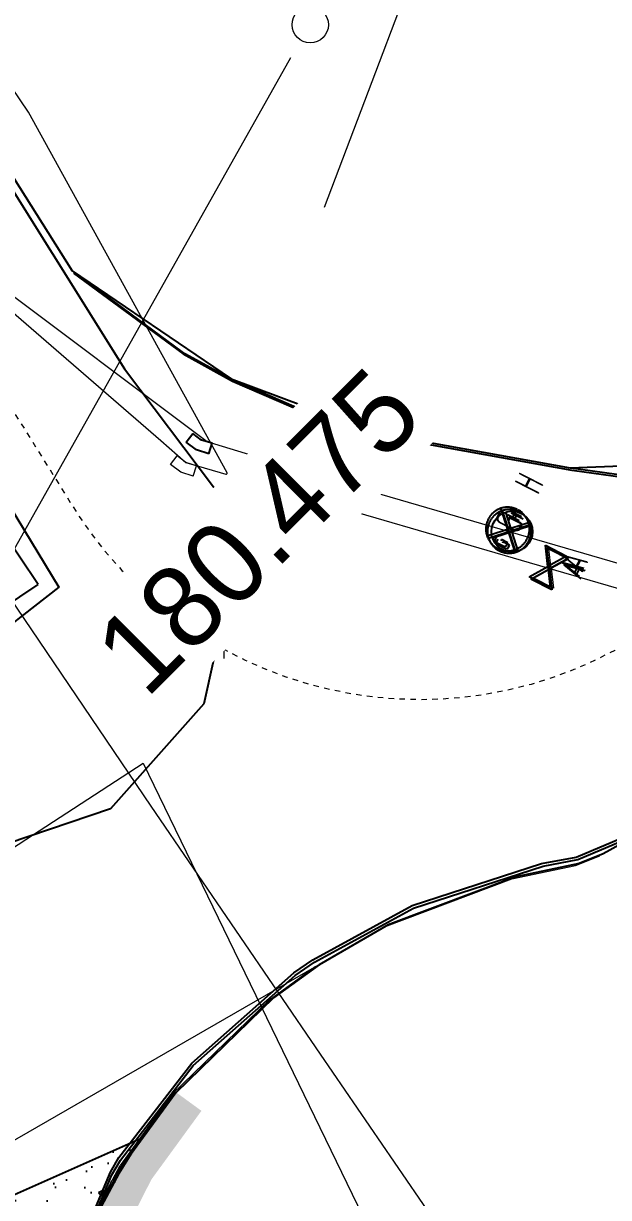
# Model space of a CAD drawing. Header units: metres. Extents: x 507649 to 508899, y 6966965 to 6967377.
# Drawn here: x 507915.15 to 507925.87, y 6967143.35 to 6967164.86 of the extents above; entities that cross this region are included whole.
import ezdxf

# ---------------------------------------------------------------- set-up
doc = ezdxf.new("R2010")
doc.units = ezdxf.units.M
doc.header["$PDMODE"] = 1
doc.linetypes.add('AEC_Double Dash', pattern=[0.039, 0.015, -0.004, 0.006, -0.004, 0.006, -0.004])
doc.linetypes.add('CENTER', pattern=[20, 12.5, -2.5, 2.5, -2.5])
for name, color, linetype, lineweight in [('A-FLOR', 252, 'Continuous', 5), ('C-PROP-LINE', 252, 'AEC_Double Dash', 5), ('D_FEAT', 252, 'EXIST_SWD', 0), ('D_UG_PIPES', 252, 'EXIST_SWD', 0), ('E_UG_LINES', 252, 'EXISTING_ELECTRICITY_UG', 0), ('RW_FEAT', 252, 'Continuous', 0), ('RW_UG_PIPES', 252, 'EXISTING_WAT_RECYCLED', 0), ('W_AG_PIPES_N', 252, 'EXISTING_WATER', 0)]:
    doc.layers.add(name, color=color, linetype=linetype, lineweight=lineweight)
for name, color, linetype in [('C_ALIGNMENT', 3, 'CENTER'), ('C_PAVEMENT_HATCH_1', 252, 'Continuous'), ('C_TEXT_2.5', 7, 'Continuous'), ('mga2020bdy', 252, 'Continuous'), ('mga2020DR_GRATE', 252, 'Continuous'), ('mga2020DR_GRATE_LIP', 252, 'Continuous'), ('mga2020DR_UNLINED', 252, 'Continuous'), ('mga2020ROAD_KERB_BACK', 252, 'Continuous'), ('mga2020ROAD_KERB_LIP', 252, 'Continuous'), ('mga2020VEG_EDGE_GARDEN', 252, 'Continuous'), ('mga2020W_FEAT', 252, 'Continuous'), ('PAV_CREST SAG', 2, 'Continuous'), ('ROAD_KERB_BACK', 252, 'Continuous'), ('TIN BORDER', 5, 'Continuous'), ('VEG_EDGE_GARDEN', 252, 'Continuous'), ('W_FEAT', 252, 'Continuous')]:
    doc.layers.add(name, color=color, linetype=linetype)
doc.layers.add('C_HATCH_PROPOSED_CROSSOVER', color=9, linetype='Continuous', true_color=0x808080)
doc.styles.add('Annotative', font='txt')
doc.styles.get("Standard").update_dxf_attribs({"font": 'ARIALN.TTF'})
doc.styles.add('Style-INTL_ISO_EQUAL', font='ISOCP.shx')
doc.linetypes.add('EXIST_SWD', pattern='A,5,-2.5,5,-2,["SWD",Standard,S=2.5,R=0,X=0,Y=-1.25],-8,5,-2.5,5,-2.5', length=37.5)
doc.linetypes.add('EXISTING_ELECTRICITY_UG', pattern='A,2,-2,2,-2,2,-2,["E-UG",Standard,S=2.5,R=0,X=0,Y=-1.25],-9.15,2,-2,2,-2', length=29.15)
doc.linetypes.add('EXISTING_WAT_RECYCLED', pattern='A,2,-2,2,-2,2,-2,["R",Standard,S=2.5,R=0,X=0,Y=-1.25],-4.4,2,-2,2,-2', length=24.4)
doc.linetypes.add('EXISTING_WATER', pattern='A,2,-2,2,-2,2,-2,["W",Standard,S=2.5,R=0,X=0,Y=-1.25],-4.4,2,-2,2,-2', length=24.4)

# ---------------------------------------------------------------- blocks, each defined once
blk = doc.blocks.new('XD_HATCH')
at = {"layer": 'C_HATCH_PROPOSED_CROSSOVER'}
h = blk.add_hatch(dxfattribs=at)
h.set_pattern_fill('AR-CONC', color=256, scale=0.00625, angle=122.0139)
h.set_pattern_definition([(294.0277, (507924.3785, 6967126.6773), (-0.588216, -0.98003), [0.11906, -1.30969]), (239.028, (507924.3785, 6967126.6773), (1.16997, -0.32492), [0.09525, -1.047754]), (344.479, (507924.3295, 6967126.5956), (0.581756, -1.304947), [0.10119, -1.113064]), (290.212, (507924.664, 6967126.5382), (-0.9782, -1.40806), [0.1786, -1.96453]), (340.663, (507924.5824, 6967126.4209), (0.74044, -2.01115), [0.15178, -1.6696]), (235.212, (507924.664, 6967126.5382), (0.74044, -2.01115), [0.14287, -1.57162]), (265.0277, (507924.5231, 6967126.4303), (-0.98959, -0.57198), [0.11906, -1.30969]), (210.028, (507924.5231, 6967126.4303), (0.865754, -0.851394), [0.09525, -1.04775]), (315.479, (507924.4406, 6967126.3826), (-0.123836, -1.42337), [0.10119, -1.11306]), (281.5277, (507924.3785, 6967126.67726), (0.466643, -0.24879), [0, -1.03505, 0, -1.063625, 0, -1.051719]), (251.5277, (507924.3785, 6967126.67726), (0.380001, -0.64965), [0, -0.606425, 0, -1.011237, 0, -0.400844]), (211.5277, (507924.53355, 6967126.99552), (-0.403314, -0.7461745), [0, -0.396875, 0, -1.23825, 0, -1.643062]), (201.5277, (507924.6031, 6967127.13824), (-0.26258, -0.9019), [0, -0.515937, 0, -0.822325, 0, -1.166812])])
h.paths.add_polyline_path([(507914.707, 6967143.282), (507917.296, 6967144.428), (507916.578, 6967143.2), (507916.037, 6967141.726), (507915.758, 6967140.845), (507915.529, 6967139.286), (507915.516, 6967138.825), (507915.503, 6967138.364), (507915.661, 6967137.047), (507915.827, 6967135.89), (507915.867, 6967135.757), (507913.84, 6967137.33)])
at = {"layer": 'C_PAVEMENT_HATCH_1'}
h = blk.add_hatch(color=256, dxfattribs=at)
h.dxf.hatch_style = 1
h.paths.add_polyline_path([(507917.929, 6967145.295), (507918.413, 6967144.942), (507917.496, 6967143.684), (507917.129, 6967142.961), (507916.344, 6967140.71), (507916.128, 6967139.233), (507916.104, 6967138.391), (507916.415, 6967136.02), (507916.887, 6967134.613), (507919.733, 6967130.561), (507922.298, 6967129.152), (507924.441, 6967128.429), (507926.753, 6967128.192), (507929.142, 6967128.493), (507929.663, 6967128.67), (507929.932, 6967128.134), (507929.252, 6967127.901), (507928.465, 6967127.82), (507926.777, 6967127.59), (507925.382, 6967127.669), (507924.295, 6967127.845), (507922.06, 6967128.597), (507920.992, 6967129.213), (507920.513, 6967129.487), (507919.327, 6967130.095), (507916.348, 6967134.337), (507915.827, 6967135.89), (507915.503, 6967138.364), (507915.523, 6967139.055), (507915.758, 6967140.845), (507916.578, 6967143.2), (507916.983, 6967143.998)])
at = {"color": 1, "elevation": 4.978}
blk.add_lwpolyline([(507913.84, 6967137.33), (507915.867, 6967135.757), (507915.827, 6967135.89), (507915.661, 6967137.047), (507915.638, 6967137.24), (507915.503, 6967138.364), (507915.529, 6967139.286), (507915.758, 6967140.845), (507916.037, 6967141.726), (507916.502, 6967143.155), (507917.296, 6967144.428), (507914.707, 6967143.282)], close=True, dxfattribs=at)
blk = doc.blocks.new('BAC W AV')
for p, q in [((0, 0), (-1.1994, 10.4775)), ((-1.1994, 10.4775), (9.2075, 5.1505)), ((-9.1722, -5.1153), (0, 0)), ((9.2075, 5.1505), (0, 0)), ((0.0001, 0.0163), (0, 0.0141)), ((0, 0.0141), (0, 0.0116)), ((0, 0.0116), (0, 0.009)), ((0, 0.009), (0, 0.0062)), ((0, 0.0062), (0, 0.0032)), ((0, 0.0032), (0, 0.0029)), ((0, 0.0029), (0, 0.0026)), ((0, 0.0026), (0, 0.0024)), ((0, 0.0024), (0, 0.0021)), ((0, 0.0021), (0, 0.0019)), ((0, 0.0019), (0, 0.0017)), ((0, 0.0017), (0, 0.0015)), ((0, 0.0015), (0, 0.0013)), ((0, 0.0013), (0, 0.0012)), ((0, 0.0012), (0, 0.001)), ((0, 0.001), (0, 0.0009)), ((0, 0.0009), (0, 0.0008)), ((0, 0.0008), (0, 0.0006)), ((0, 0.0006), (0, 0.0005)), ((0, 0.0005), (0, 0.0005)), ((0, 0.0005), (0, 0.0004)), ((0, 0.0004), (0, 0.0003)), ((0, 0.0003), (0, 0.0002)), ((0, 0.0002), (0, 0.0002)), ((0, 0.0002), (0, 0.0001)), ((0, 0.0001), (0, 0.0001)), ((0, 0.0001), (0, 0.0001)), ((0, 0.0001), (0, 0)), ((0, 0), (0, 0)), ((0, 0), (0, 0)), ((0, 0), (0, 0)), ((0, 0), (0, 0)), ((0, 0), (0, 0)), ((0, 0), (0, 0)), ((0, 0), (0, 0)), ((0, 0), (0, 0)), ((0, 0), (0.0032, 0)), ((0, 0), (1.2348, -10.4422)), ((0.0002, 0.0253), (0.0001, 0.0238)), ((0.0001, 0.0238), (0.0001, 0.0222)), ((0.0001, 0.0222), (0.0001, 0.0204)), ((0.0001, 0.0204), (0.0001, 0.0184)), ((0.0001, 0.0184), (0.0001, 0.0163)), ((0.0003, 0.029), (0.0002, 0.0279)), ((0.0002, 0.0279), (0.0002, 0.0266)), ((0.0002, 0.0266), (0.0002, 0.0253)), ((0.0004, 0.03), (0.0003, 0.029)), ((0.0005, 0.0316), (0.0004, 0.0308)), ((0.0004, 0.0308), (0.0004, 0.03)), ((0.0006, 0.0323), (0.0005, 0.0316)), ((0.0007, 0.0329), (0.0006, 0.0323)), ((0.0008, 0.0334), (0.0007, 0.0329)), ((0.0009, 0.0338), (0.0008, 0.0334)), ((0.0011, 0.0342), (0.0009, 0.0338)), ((0.0012, 0.0345), (0.0011, 0.0342)), ((0.0014, 0.0347), (0.0012, 0.0345)), ((0.0016, 0.0349), (0.0014, 0.0347)), ((0.0018, 0.035), (0.0016, 0.0349)), ((0.002, 0.0351), (0.0018, 0.035)), ((0.0022, 0.0352), (0.002, 0.0351)), ((0.0024, 0.0352), (0.0022, 0.0352)), ((0.0027, 0.0352), (0.0024, 0.0352)), ((0.0029, 0.0353), (0.0027, 0.0352)), ((0.0032, 0.0353), (0.0029, 0.0353)), ((0.0062, 0.0352), (0.0032, 0.0353)), ((0.0032, 0), (0.0062, 0)), ((0.0091, 0.0352), (0.0062, 0.0352)), ((0.0062, 0), (0.0091, 0)), ((0.0117, 0.0352), (0.0091, 0.0352)), ((0.0091, 0), (0.0117, 0)), ((0.0141, 0.0351), (0.0117, 0.0352)), ((0.0117, 0), (0.0141, 0)), ((0.0164, 0.035), (0.0141, 0.0351)), ((0.0141, 0), (0.0164, 0)), ((0.0185, 0.0349), (0.0164, 0.035)), ((0.0164, 0), (0.0185, 0)), ((0.0204, 0.0347), (0.0185, 0.0349)), ((0.0185, 0), (0.0204, 0)), ((0.0222, 0.0345), (0.0204, 0.0347)), ((0.0204, 0), (0.0222, 0)), ((0.0238, 0.0342), (0.0222, 0.0345)), ((0.0222, 0), (0.0238, 0)), ((0.0253, 0.0338), (0.0238, 0.0342)), ((0.0238, 0), (0.0253, 0)), ((0.0267, 0.0334), (0.0253, 0.0338)), ((0.0253, 0), (0.0267, 0)), ((0.0279, 0.0329), (0.0267, 0.0334)), ((0.0267, 0), (0.0279, 0)), ((0.029, 0.0323), (0.0279, 0.0329)), ((0.0279, 0), (0.029, 0)), ((0.03, 0.0316), (0.029, 0.0323)), ((0.029, 0), (0.03, 0)), ((0.0309, 0.0308), (0.03, 0.0316)), ((0.03, 0), (0.0309, 0)), ((0.0317, 0.03), (0.0309, 0.0308)), ((0.0309, 0), (0.0317, 0)), ((0.0324, 0.029), (0.0317, 0.03)), ((0.0317, 0), (0.0324, 0)), ((0.0329, 0.0279), (0.0324, 0.029)), ((0.0324, 0), (0.0329, 0)), ((0.0335, 0.0266), (0.0329, 0.0279)), ((0.0329, 0), (0.0335, 0)), ((0.0339, 0.0253), (0.0335, 0.0266)), ((0.0335, 0), (0.0339, 0)), ((0.0342, 0.0238), (0.0339, 0.0253)), ((0.0339, 0), (0.0342, 0)), ((0.0345, 0.0222), (0.0342, 0.0238)), ((0.0342, 0), (0.0345, 0)), ((0.0348, 0.0204), (0.0345, 0.0222)), ((0.0345, 0), (0.0348, 0)), ((0.0349, 0.0184), (0.0348, 0.0204)), ((0.0348, 0), (0.0349, 0)), ((0.0351, 0.0163), (0.0349, 0.0184)), ((0.0349, 0), (0.0351, 0)), ((0.0352, 0.0141), (0.0351, 0.0163)), ((0.0351, 0), (0.0352, 0)), ((0.0352, 0.0116), (0.0352, 0.0141)), ((0.0353, 0.009), (0.0352, 0.0116)), ((0.0352, 0), (0.0352, 0)), ((0.0352, 0), (0.0353, 0)), ((0.0353, 0.0062), (0.0353, 0.009)), ((0.0353, 0.0032), (0.0353, 0.0062)), ((0.0353, 0), (0.0353, 0.0032)), ((0.0353, 0), (0.0353, 0)), ((0.0353, 0), (0.0353, 0)), ((0.0353, 0), (0.0353, 0)), ((15.621, -4.886), (7.2461, 1.9508)), ((7.2461, 1.9508), (17.7165, -0.7902)), ((1.2348, -10.4422), (-9.1722, -5.1153)), ((13.3033, -2.9634), (14.7991, -0.0353))]:
    blk.add_line(p, q)
blk = doc.blocks.new('BAC W GH')
for p, q in [((-13.5296, 8.7209), (-13.7401, 8.3838)), ((-13.3111, 9.0521), (-13.5296, 8.7209)), ((-13.0846, 9.3773), (-13.3111, 9.0521)), ((-12.8502, 9.6963), (-13.0846, 9.3773)), ((-12.608, 10.0092), (-12.8502, 9.6963)), ((-12.3579, 10.3157), (-12.608, 10.0092)), ((-12.1001, 10.6159), (-12.3579, 10.3157)), ((-11.8346, 10.9096), (-12.1001, 10.6159)), ((-11.5615, 11.1968), (-11.8346, 10.9096)), ((-11.2809, 11.4773), (-11.5615, 11.1968)), ((-10.9927, 11.7511), (-11.2809, 11.4773)), ((-10.6971, 12.0181), (-10.9927, 11.7511)), ((-10.3941, 12.2781), (-10.6971, 12.0181)), ((-10.0838, 12.5312), (-10.3941, 12.2781)), ((-9.7662, 12.7772), (-10.0838, 12.5312)), ((-9.4414, 13.016), (-9.7662, 12.7772)), ((-9.1094, 13.2476), (-9.4414, 13.016)), ((-8.7704, 13.4718), (-9.1094, 13.2476)), ((-8.4243, 13.6886), (-8.7704, 13.4718)), ((-8.0713, 13.8979), (-8.4243, 13.6886)), ((-7.7113, 14.0995), (-8.0713, 13.8979)), ((-7.3445, 14.2935), (-7.7113, 14.0995)), ((-6.9708, 14.4796), (-7.3445, 14.2935)), ((-6.5905, 14.6579), (-6.9708, 14.4796)), ((-6.2034, 14.8282), (-6.5905, 14.6579)), ((-5.8097, 14.9905), (-6.2034, 14.8282)), ((-5.4095, 15.1446), (-5.8097, 14.9905)), ((-5.0028, 15.2905), (-5.4095, 15.1446)), ((-4.5896, 15.4281), (-5.0028, 15.2905)), ((4.9389, -15.3106), (-4.9741, 15.3106)), ((-4.2033, 15.5359), (-4.5896, 15.4281)), ((-3.8156, 15.634), (-4.2033, 15.5359)), ((-3.4265, 15.7225), (-3.8156, 15.634)), ((-3.0363, 15.8012), (-3.4265, 15.7225)), ((-2.645, 15.8704), (-3.0363, 15.8012)), ((-2.253, 15.9299), (-2.645, 15.8704)), ((-1.8603, 15.9797), (-2.253, 15.9299)), ((-1.4672, 16.02), (-1.8603, 15.9797)), ((-1.0737, 16.0506), (-1.4672, 16.02)), ((-0.6802, 16.0717), (-1.0737, 16.0506)), ((-0.2867, 16.0832), (-0.6802, 16.0717)), ((0.1066, 16.0852), (-0.2867, 16.0832)), ((8.569, 6.1172), (-0.0776, 10.541)), ((0.4995, 16.0776), (0.1066, 16.0852)), ((0.8918, 16.0604), (0.4995, 16.0776)), ((1.2833, 16.0338), (0.8918, 16.0604)), ((1.6739, 15.9976), (1.2833, 16.0338)), ((1.4993, 13.6172), (10.1424, 9.1934)), ((2.0634, 15.9519), (1.6739, 15.9976)), ((2.4516, 15.8968), (2.0634, 15.9519)), ((2.8383, 15.8321), (2.4516, 15.8968)), ((3.2234, 15.7581), (2.8383, 15.8321)), ((3.6068, 15.6745), (3.2234, 15.7581)), ((3.9881, 15.5816), (3.6068, 15.6745)), ((3.7571, 8.5796), (5.334, 11.6558)), ((4.3673, 15.4792), (3.9881, 15.5816)), ((4.7442, 15.3675), (4.3673, 15.4792)), ((5.1186, 15.2463), (4.7442, 15.3675)), ((5.4903, 15.1157), (5.1186, 15.2463)), ((5.8591, 14.9758), (5.4903, 15.1157)), ((6.2249, 14.8266), (5.8591, 14.9758)), ((6.5876, 14.668), (6.2249, 14.8266)), ((6.9468, 14.5), (6.5876, 14.668)), ((7.3025, 14.3228), (6.9468, 14.5)), ((8.0056, 13.9421), (7.6569, 14.1367)), ((8.3486, 13.7393), (8.0056, 13.9421)), ((8.6858, 13.5281), (8.3486, 13.7393)), ((9.017, 13.3088), (8.6858, 13.5281)), ((9.3423, 13.0814), (9.017, 13.3088)), ((9.6614, 12.846), (9.3423, 13.0814)), ((9.9745, 12.6025), (9.6614, 12.846)), ((10.2813, 12.3512), (9.9745, 12.6025)), ((10.5817, 12.0921), (10.2813, 12.3512)), ((10.8758, 11.8252), (10.5817, 12.0921)), ((11.1634, 11.5506), (10.8758, 11.8252)), ((11.4444, 11.2684), (11.1634, 11.5506)), ((11.7188, 10.9787), (11.4444, 11.2684)), ((11.9865, 10.6815), (11.7188, 10.9787)), ((12.2473, 10.3769), (11.9865, 10.6815)), ((12.5013, 10.065), (12.2473, 10.3769)), ((12.7482, 9.7459), (12.5013, 10.065)), ((12.9882, 9.4196), (12.7482, 9.7459)), ((13.221, 9.0861), (12.9882, 9.4196)), ((13.4465, 8.7457), (13.221, 9.0861)), ((13.6648, 8.3983), (13.4465, 8.7457)), ((-16.0726, 0.1401), (-16.0734, -0.2575)), ((-16.0619, 0.5383), (-16.0726, 0.1401)), ((-16.0412, 0.9371), (-16.0619, 0.5383)), ((-16.0105, 1.3363), (-16.0412, 0.9371)), ((-15.9696, 1.7359), (-16.0105, 1.3363)), ((-15.9188, 2.1356), (-15.9696, 1.7359)), ((-15.8578, 2.5354), (-15.9188, 2.1356)), ((-15.7867, 2.9353), (-15.8578, 2.5354)), ((-15.7054, 3.335), (-15.7867, 2.9353)), ((-15.6141, 3.7344), (-15.7054, 3.335)), ((-15.5125, 4.1335), (-15.6141, 3.7344)), ((-15.4007, 4.5322), (-15.5125, 4.1335)), ((-15.2787, 4.9303), (-15.4007, 4.5322)), ((-15.3105, -4.9389), (15.3106, 4.9389)), ((-15.1465, 5.3278), (-15.2787, 4.9303)), ((-15.004, 5.7244), (-15.1465, 5.3278)), ((-14.8512, 6.1202), (-15.004, 5.7244)), ((-14.6881, 6.515), (-14.8512, 6.1202)), ((-14.5146, 6.9086), (-14.6881, 6.515)), ((-14.3309, 7.301), (-14.5146, 6.9086)), ((-14.1367, 7.6922), (-14.3309, 7.301)), ((-13.9425, 8.0409), (-14.1367, 7.6922)), ((-13.7401, 8.3838), (-13.9425, 8.0409)), ((13.8757, 8.044), (13.6648, 8.3983)), ((14.0791, 7.6829), (13.8757, 8.044)), ((14.275, 7.3151), (14.0791, 7.6829)), ((14.4633, 6.9406), (14.275, 7.3151)), ((14.6438, 6.5595), (14.4633, 6.9406)), ((14.8166, 6.1718), (14.6438, 6.5595)), ((14.9815, 5.7778), (14.8166, 6.1718)), ((15.1384, 5.3773), (14.9815, 5.7778)), ((15.2873, 4.9705), (15.1384, 5.3773)), ((15.4281, 4.5575), (15.2873, 4.9705)), ((15.5359, 4.1742), (15.4281, 4.5575)), ((15.6339, 3.7891), (15.5359, 4.1742)), ((15.7221, 3.4022), (15.6339, 3.7891)), ((15.8006, 3.0137), (15.7221, 3.4022)), ((15.8692, 2.6236), (15.8006, 3.0137)), ((15.9279, 2.2322), (15.8692, 2.6236)), ((15.9768, 1.8394), (15.9279, 2.2322)), ((16.0158, 1.4455), (15.9768, 1.8394)), ((16.0449, 1.0505), (16.0158, 1.4455)), ((16.0641, 0.6545), (16.0449, 1.0505)), ((16.0733, 0.2577), (16.0641, 0.6545)), ((16.0725, -0.1399), (16.0733, 0.2577)), ((-16.0734, -0.2575), (-16.0641, -0.6544)), ((-16.0641, -0.6544), (-16.0449, -1.0504)), ((-16.0449, -1.0504), (-16.0158, -1.4454)), ((-16.0158, -1.4454), (-15.9768, -1.8394)), ((-15.9768, -1.8394), (-15.9279, -2.2321)), ((-15.9279, -2.2321), (-15.8691, -2.6236)), ((-15.8691, -2.6236), (-15.8005, -3.0136)), ((-15.8005, -3.0136), (-15.722, -3.4022)), ((-15.722, -3.4022), (-15.6338, -3.7891)), ((-15.6338, -3.7891), (-15.5358, -4.1742)), ((-15.5358, -4.1742), (-15.428, -4.5575)), ((-15.428, -4.5575), (-15.2904, -4.9705)), ((-15.2904, -4.9705), (-15.1446, -5.3773)), ((-15.1446, -5.3773), (-14.9904, -5.7778)), ((-14.9904, -5.7778), (-14.8282, -6.1718)), ((-14.8282, -6.1718), (-14.6578, -6.5595)), ((-14.6578, -6.5595), (-14.4796, -6.9406)), ((-14.4796, -6.9406), (-14.2934, -7.3151)), ((-14.2934, -7.3151), (-14.0995, -7.6829)), ((-14.0995, -7.6829), (-13.8978, -8.044)), ((-13.8978, -8.044), (-13.6885, -8.3983)), ((-13.6885, -8.3983), (-13.4718, -8.7457)), ((-8.3608, -5.6797), (-9.5602, -7.9727)), ((-9.5602, -7.9727), (-9.4897, -8.4314)), ((-9.4897, -8.4314), (-9.3133, -8.8194)), ((-4.6213, -7.7611), (-5.08, -8.6783)), ((0.2117, -10.2305), (-4.6213, -7.7611)), ((13.5181, -8.7108), (13.7312, -8.3757)), ((13.7312, -8.3757), (13.9364, -8.0351)), ((13.9364, -8.0351), (14.1336, -7.6891)), ((14.1336, -7.6891), (14.328, -7.2982)), ((14.328, -7.2982), (14.5121, -6.9061)), ((14.5121, -6.9061), (14.6858, -6.5126)), ((14.6858, -6.5126), (14.8491, -6.1181)), ((14.8491, -6.1181), (15.0021, -5.7226)), ((15.0021, -5.7226), (15.1448, -5.3261)), ((15.1448, -5.3261), (15.2773, -4.9288)), ((15.2773, -4.9288), (15.3994, -4.5309)), ((15.3994, -4.5309), (15.5114, -4.1324)), ((15.5114, -4.1324), (15.6131, -3.7334)), ((15.6131, -3.7334), (15.7046, -3.3341)), ((15.7046, -3.3341), (15.786, -2.9345)), ((15.786, -2.9345), (15.8572, -2.5348)), ((15.8572, -2.5348), (15.9183, -2.1351)), ((15.9183, -2.1351), (15.9693, -1.7354)), ((15.9693, -1.7354), (16.0101, -1.336)), ((16.0101, -1.336), (16.041, -0.9368)), ((16.041, -0.9368), (16.0618, -0.5381)), ((16.0618, -0.5381), (16.0725, -0.1399)), ((-13.4718, -8.7457), (-13.2475, -9.0861)), ((-13.2475, -9.0861), (-13.016, -9.4196)), ((-13.016, -9.4196), (-12.7772, -9.7459)), ((-12.7772, -9.7459), (-12.5312, -10.065)), ((-12.5312, -10.065), (-12.2781, -10.3769)), ((-12.2781, -10.3769), (-12.018, -10.6815)), ((-12.018, -10.6815), (-11.751, -10.9787)), ((-11.751, -10.9787), (-11.4772, -11.2684)), ((-11.4772, -11.2684), (-11.1967, -11.5506)), ((-11.1967, -11.5506), (-10.9096, -11.8252)), ((-10.9096, -11.8252), (-10.6158, -12.0921)), ((-10.6158, -12.0921), (-10.3157, -12.3512)), ((-10.3157, -12.3512), (-10.0091, -12.6025)), ((-10.0091, -12.6025), (-9.6963, -12.846)), ((-9.6963, -12.846), (-9.3772, -13.0814)), ((-9.3772, -13.0814), (-9.0521, -13.3088)), ((-9.3133, -8.8194), (-8.9958, -9.3133)), ((-9.0521, -13.3088), (-8.7209, -13.5281)), ((-8.9958, -9.3133), (-8.2902, -9.7719)), ((-8.7209, -13.5281), (-8.3838, -13.7393)), ((-8.3838, -13.7393), (-8.0408, -13.9421)), ((-8.2902, -9.7719), (-2.8222, -12.5941)), ((-8.0408, -13.9421), (-7.6921, -14.1367)), ((-7.6921, -14.1367), (-7.301, -14.3308)), ((-7.301, -14.3308), (-6.9086, -14.5146)), ((-6.9086, -14.5146), (-6.5149, -14.688)), ((-6.5149, -14.688), (-6.1201, -14.8511)), ((-6.1201, -14.8511), (-5.7244, -15.0039)), ((-5.7244, -15.0039), (-5.3277, -15.1465)), ((-5.3277, -15.1465), (-4.9303, -15.2787)), ((-4.9303, -15.2787), (-4.5322, -15.4007)), ((-4.5322, -15.4007), (-4.1335, -15.5125)), ((-4.1335, -15.5125), (-3.7344, -15.6141)), ((-3.7344, -15.6141), (-3.3349, -15.7055)), ((-3.3349, -15.7055), (-2.9352, -15.7867)), ((-2.9352, -15.7867), (-2.5354, -15.8578)), ((-2.8222, -12.5941), (-2.2225, -12.7705)), ((-2.5354, -15.8578), (-2.1356, -15.9188)), ((-2.2225, -12.7705), (-1.7286, -12.7)), ((-2.1356, -15.9188), (-1.7358, -15.9697)), ((-1.7358, -15.9697), (-1.3363, -16.0105)), ((-1.7286, -12.7), (-1.1994, -12.6294)), ((-1.3363, -16.0105), (-0.9371, -16.0412)), ((-1.1994, -12.6294), (-0.9172, -12.4177)), ((-0.9371, -16.0412), (-0.5383, -16.062)), ((-0.9172, -12.4177), (0.2117, -10.2305)), ((-0.5383, -16.062), (-0.14, -16.0727)), ((-0.14, -16.0727), (0.2576, -16.0734)), ((0.2576, -16.0734), (0.6544, -16.0642)), ((0.6544, -16.0642), (1.0504, -16.045)), ((1.0504, -16.045), (1.4455, -16.0158)), ((1.4455, -16.0158), (1.8394, -15.9768)), ((1.8394, -15.9768), (2.2322, -15.9279)), ((2.2322, -15.9279), (2.6236, -15.8691)), ((2.6236, -15.8691), (3.0137, -15.8005)), ((3.0137, -15.8005), (3.4022, -15.7221)), ((3.4022, -15.7221), (3.7891, -15.6339)), ((3.7891, -15.6339), (4.1743, -15.5358)), ((4.1743, -15.5358), (4.5576, -15.4281)), ((4.5576, -15.4281), (4.9705, -15.2904)), ((4.9705, -15.2904), (5.377, -15.1442)), ((5.377, -15.1442), (5.777, -14.9896)), ((5.777, -14.9896), (6.1704, -14.8268)), ((6.1704, -14.8268), (6.5573, -14.6557)), ((6.5573, -14.6557), (6.9376, -14.4766)), ((6.9376, -14.4766), (7.3112, -14.2895)), ((7.3112, -14.2895), (7.678, -14.0945)), ((7.678, -14.0945), (8.038, -13.8918)), ((8.038, -13.8918), (8.3912, -13.6815)), ((8.3912, -13.6815), (8.7375, -13.4636)), ((8.7375, -13.4636), (9.0769, -13.2383)), ((9.0769, -13.2383), (9.4092, -13.0057)), ((9.4092, -13.0057), (9.7345, -12.7658)), ((9.7345, -12.7658), (10.0527, -12.5188)), ((10.0527, -12.5188), (10.3637, -12.2649)), ((10.3637, -12.2649), (10.6675, -12.0041)), ((10.6675, -12.0041), (10.9641, -11.7364)), ((10.9641, -11.7364), (11.2533, -11.4621)), ((11.2533, -11.4621), (11.5351, -11.1813)), ((11.5351, -11.1813), (11.8095, -10.8939)), ((11.8095, -10.8939), (12.0765, -10.6003)), ((12.0765, -10.6003), (12.3359, -10.3003)), ((12.3359, -10.3003), (12.5877, -9.9943)), ((12.5877, -9.9943), (12.8319, -9.6822)), ((12.8319, -9.6822), (13.0684, -9.3642)), ((13.0684, -9.3642), (13.2971, -9.0403)), ((13.2971, -9.0403), (13.5181, -8.7108))]:
    blk.add_line(p, q)
blk = doc.blocks.new('W-GH')
at = {"layer": 'W_FEAT'}
for p, q in [((0.115, -0.357), (-0.115, 0.357)), ((-0.357, -0.115), (0.357, 0.115))]:
    blk.add_line(p, q, dxfattribs=at)
blk.add_circle((0, 0), 0.375, dxfattribs=at)
at = {"layer": 'W_FEAT', "style": 'Style-INTL_ISO_EQUAL', "width": 0.65}
blk.add_text('G   H', height=0.5, rotation=62.9, dxfattribs=at).set_placement((0.111, -0.057))
blk = doc.blocks.new('RW-AV')
at = {"layer": 'RW_FEAT', "flags": 128}
for points in [[(0, 0), (-0.041, 0.358), (0.315, 0.176)], [(0, 0), (0.041, -0.358), (-0.315, -0.176)]]:
    blk.add_lwpolyline(points, close=True, dxfattribs=at)
at = {"layer": 'RW_FEAT'}
blk.add_point((0, 0), dxfattribs=at)
at = {"layer": 'RW_FEAT', "style": 'Style-INTL_ISO_EQUAL', "width": 0.65}
blk.add_text('A', height=0.5, rotation=62.9, dxfattribs=at).set_placement((0.57, -0.091))
blk = doc.blocks.new('XE_SURVEY')
at = {"layer": 'D_FEAT'}
blk.add_circle((507920.407, 6967164.84), 0.333, dxfattribs=at)
at = {"layer": 'D_UG_PIPES', "flags": 128}
for points in [[(507929.914, 6967132.366), (507923.985, 6967141.032), (507920.596, 6967145.983), (507917.49, 6967150.522), (507914.341, 6967155.173), (507910.127, 6967161.974), (507905.386, 6967169.624), (507902.753, 6967173.874), (507898.012, 6967181.525), (507897.222, 6967182.8), (507893.799, 6967188.325), (507889.058, 6967195.975), (507884.042, 6967204.043), (507879.005, 6967212.097), (507873.702, 6967220.576), (507873.437, 6967220.999), (507866.808, 6967231.597), (507858.704, 6967244.807), (507840.435, 6967274.934)], [(507918.831, 6967153.226), (507918.886, 6967156.633), (507915.243, 6967163.237), (507907.971, 6967174), (507900.974, 6967185.546), (507894.139, 6967196.881), (507886.538, 6967209.271), (507879.43, 6967220.264), (507872.219, 6967232.282), (507865.079, 6967243.068), (507859.451, 6967253.045), (507852.676, 6967264.852), (507847.273, 6967272.58)], [(507737.892, 6967197.608), (507744.682, 6967190.057), (507750.401, 6967182.584), (507757.98, 6967174.424), (507884.183, 6967195.86), (507889.389, 6967187.536), (507894.379, 6967179.773), (507899.818, 6967170.702), (507905.427, 6967161.771), (507910.655, 6967153.582), (507912.402, 6967150.565), (507914.933, 6967149.739), (507917.345, 6967151.31), (507935.804, 6967113.256), (507934.121, 6967111.818), (507934.008, 6967109.306), (507939.529, 6967100.787), (507944.852, 6967091.934), (507946.38, 6967087.343), (507942.682, 6967080.322), (507940.877, 6967073.658)], [(507914.904, 6967155.085), (507920.049, 6967164.238)]]:
    blk.add_lwpolyline(points, dxfattribs=at)
at = {"layer": 'E_UG_LINES', "flags": 128}
blk.add_lwpolyline([(507932.968, 6967191.309), (507930.258, 6967186.186), (507930.314, 6967185.001), (507929.216, 6967183.742), (507928.018, 6967180.612), (507927.124, 6967178.277), (507925.27, 6967173.635), (507920.661, 6967161.489)], dxfattribs=at)
at = {"layer": 'mga2020bdy'}
blk.add_polyline3d([(507890.699, 6967200.578, 5.31), (507916.045, 6967160.33, 5.221), (507918.959, 6967158.35, 5.184), (507921.611, 6967157.362, 5.22), (507925.172, 6967156.722, 5.142), (507927.992, 6967156.829, 5.097), (507929.866, 6967159.07, 5.102), (507930.604, 6967161.603, 5.11), (507934.47, 6967159.192, 4.84), (507942.553, 6967156.104, 4.798), (507943.928, 6967155.657, 4.728), (507945.257, 6967152.374, 4.791), (507945.071, 6967151.761, 4.759), (507943.528, 6967146.268, 4.701), (507941.15, 6967141.084, 4.736), (507939.976, 6967135.209, 4.706), (507936.956, 6967129.182, 4.899), (507935.311, 6967122.239, 4.667), (507935.92, 6967120.92, 4.65), (507939.938, 6967112.365, 2.59), (507942.898, 6967107.616, 2.489), (507946.338, 6967102.115, 2.534)], dxfattribs=at)
at = {"layer": 'mga2020DR_GRATE'}
blk.add_polyline3d([(507915.421, 6967154.582, 4.087), (507914.752, 6967155.583, 4.082), (507913.746, 6967154.917, 4.087), (507914.406, 6967153.909, 4.089), (507915.421, 6967154.582, 4.087)], dxfattribs=at)
at = {"layer": 'mga2020DR_GRATE_LIP'}
blk.add_polyline3d([(507914.259, 6967153.34, 4.081), (507913.21, 6967154.924, 4.023), (507914.908, 6967156.007, 3.936), (507915.8, 6967154.536, 4.057), (507914.259, 6967153.34, 4.081)], dxfattribs=at)
at = {"layer": 'mga2020DR_UNLINED'}
blk.add_polyline3d([(507890.699, 6967200.578, 5.31), (507917.006, 6967158.536, 4.925), (507917.006, 6967158.536, 4.925), (507919.179, 6967155.655, 5.217), (507918.458, 6967152.4, 5.086), (507916.744, 6967150.476, 5.048), (507914.125, 6967149.592, 5.141), (507910.867, 6967152.977, 4.944), (507908.118, 6967156.512, 5.008), (507905.246, 6967161.012, 5.017), (507902.241, 6967166.022, 4.926), (507891.296, 6967183.677, 5.032), (507882.567, 6967198.548, 5.083), (507872.803, 6967214.615, 5.104), (507866.371, 6967225.102, 4.915), (507858.691, 6967237.508, 5.009), (507849.559, 6967251.603, 5.131), (507842.982, 6967261.716, 5.178), (507840.465, 6967268.671, 4.7)], dxfattribs=at)
at = {"layer": 'mga2020ROAD_KERB_BACK'}
blk.add_polyline3d([(507919.141, 6967130.103, 5.004), (507916.328, 6967134.036, 5.039), (507916.262, 6967134.185, 5.039), (507915.533, 6967136.569, 5.053), (507915.371, 6967139.057, 5.066), (507915.379, 6967139.211, 5.066), (507915.782, 6967141.517, 5.079), (507916.746, 6967143.816, 5.092), (507916.902, 6967144.084, 5.094), (507918.235, 6967145.817, 5.088), (507920.105, 6967147.467, 5.082), (507920.457, 6967147.709, 5.081), (507922.273, 6967148.702, 5.092), (507924.646, 6967149.471, 5.106), (507925.28, 6967149.589, 5.109), (507926.22, 6967149.987, 5.1), (507929.068, 6967151.703, 5.069), (507931.479, 6967153.994, 5.038), (507931.534, 6967154.06, 5.037), (507933.337, 6967156.752, 5.009), (507934.364, 6967159.196, 4.986)], dxfattribs=at)
at = {"layer": 'mga2020ROAD_KERB_LIP'}
blk.add_polyline3d([(507934.47, 6967159.192, 4.84), (507933.142, 6967156.144, 4.86), (507931.653, 6967153.996, 4.875), (507931.184, 6967153.456, 4.882), (507928.689, 6967151.257, 4.914), (507925.778, 6967149.651, 4.945), (507925.334, 6967149.474, 4.95), (507924.172, 6967149.228, 4.945), (507921.837, 6967148.348, 4.933), (507920.57, 6967147.617, 4.927), (507919.732, 6967147.011, 4.932), (507917.944, 6967145.271, 4.946), (507916.998, 6967143.974, 4.955), (507916.576, 6967143.188, 4.945), (507915.757, 6967140.833, 4.917), (507915.53, 6967139.274, 4.9), (507915.503, 6967138.353, 4.9), (507915.829, 6967135.881, 4.9), (507916.35, 6967134.328, 4.9), (507919.258, 6967130.192, 4.854)], dxfattribs=at)
at = {"layer": 'mga2020VEG_EDGE_GARDEN'}
blk.add_polyline3d([(507916.045, 6967160.33, 5.221), (507918.053, 6967158.848, 5.195), (507918.959, 6967158.35, 5.184), (507920.302, 6967157.769, 5.202), (507921.611, 6967157.362, 5.22), (507925.172, 6967156.722, 5.142), (507925.18, 6967156.719, 5.142), (507926.816, 6967156.498, 5.116), (507927.992, 6967156.829, 5.097), (507928.374, 6967157.043, 5.098), (507929.514, 6967158.236, 5.1), (507929.866, 6967159.07, 5.102), (507930.604, 6967161.603, 5.11)], dxfattribs=at)
at = {"layer": 'mga2020W_FEAT'}
for p in [(507924.025, 6967155.6, 5.273), (507924.025, 6967155.6, 5.273), (507924.76, 6967154.915, 5.231), (507924.76, 6967154.915, 5.231)]:
    blk.add_point(p, dxfattribs=at)
at = {"layer": 'ROAD_KERB_BACK'}
blk.add_polyline3d([(507919.167, 6967130.051, 5.004), (507916.353, 6967133.985, 5.039), (507916.287, 6967134.134, 5.039), (507915.558, 6967136.519, 5.053), (507915.395, 6967139.008, 5.066), (507915.404, 6967139.162, 5.066), (507915.807, 6967141.469, 5.079), (507916.771, 6967143.769, 5.092), (507916.927, 6967144.037, 5.094), (507918.261, 6967145.77, 5.088), (507920.132, 6967147.421, 5.082), (507920.484, 6967147.664, 5.081), (507922.3, 6967148.657, 5.092), (507924.675, 6967149.426, 5.106), (507925.309, 6967149.545, 5.109), (507926.249, 6967149.942, 5.1), (507929.099, 6967151.659, 5.069), (507931.51, 6967153.951, 5.038), (507931.566, 6967154.017, 5.037), (507933.37, 6967156.709, 5.009), (507934.397, 6967159.155, 4.986)], dxfattribs=at)
at = {"layer": 'RW_FEAT'}
for p, q in [((507917.849, 6967156.783), (507917.971, 6967156.942)), ((507918.036, 6967156.64), (507917.849, 6967156.783)), ((507918.13, 6967156.82), (507917.971, 6967156.942)), ((507918.321, 6967156.761), (507918.13, 6967156.82)), ((507918.261, 6967156.57), (507918.321, 6967156.761)), ((507918.261, 6967156.57), (507918.036, 6967156.64))]:
    blk.add_line(p, q, dxfattribs=at)
at = {"layer": 'RW_UG_PIPES', "flags": 128}
blk.add_lwpolyline([(507860.664, 6967305.851), (507855.548, 6967302.717), (507850.467, 6967299.526), (507844.54, 6967295.803), (507841.767, 6967294.061), (507840.618, 6967288.963), (507838.773, 6967280.778), (507840.662, 6967277.702), (507845.111, 6967270.46), (507851.731, 6967259.857), (507857.305, 6967250.958), (507865.798, 6967237.399), (507871.638, 6967228.076), (507877.742, 6967218.331), (507883.42, 6967209.267), (507891.832, 6967195.887), (507899.284, 6967184.035), (507907.002, 6967171.759), (507909.397, 6967167.95), (507912.324, 6967163.294), (507914.326, 6967160.11), (507917.668, 6967157.22), (507918.13, 6967156.82), (507926.012, 6967154.523), (507934.651, 6967151.998), (507942.336, 6967149.775), (507942.336, 6967149.775)], dxfattribs=at)
at = {"layer": 'VEG_EDGE_GARDEN'}
blk.add_polyline3d([(507916.071, 6967160.29, 5.221), (507918.079, 6967158.808, 5.195), (507918.985, 6967158.309, 5.184), (507920.329, 6967157.727, 5.202), (507921.639, 6967157.32, 5.22), (507925.201, 6967156.68, 5.142), (507925.209, 6967156.677, 5.142), (507926.846, 6967156.456, 5.116), (507928.022, 6967156.787, 5.097), (507928.404, 6967157.001, 5.098), (507929.545, 6967158.195, 5.1), (507929.897, 6967159.029, 5.102), (507930.635, 6967161.563, 5.11)], dxfattribs=at)
at = {"layer": 'W_AG_PIPES_N', "flags": 128}
blk.add_lwpolyline([(507947.923, 6967167.75), (507947.094, 6967164.973), (507945.664, 6967160.182), (507944.092, 6967154.912), (507943.575, 6967153.18), (507942.996, 6967150.04), (507921.391, 6967156.325), (507918.521, 6967157.198), (507914.526, 6967160.193), (507914.258, 6967160.614), (507907.658, 6967171.23), (507897.891, 6967186.941), (507887.316, 6967203.95), (507879.3, 6967216.628), (507862.622, 6967243.351), (507843.574, 6967273.899), (507839.255, 6967280.883), (507842.144, 6967293.862), (507861.154, 6967305.647), (507861.476, 6967305.834)], dxfattribs=at)
at = {"layer": 'W_FEAT'}
for p, q in [((507918.135, 6967157.193), (507918.257, 6967157.352)), ((507918.322, 6967157.05), (507918.135, 6967157.193)), ((507918.416, 6967157.23), (507918.257, 6967157.352)), ((507918.607, 6967157.171), (507918.416, 6967157.23)), ((507918.547, 6967156.98), (507918.322, 6967157.05)), ((507918.547, 6967156.98), (507918.607, 6967157.171))]:
    blk.add_line(p, q, dxfattribs=at)
at = {"layer": 'mga2020W_FEAT', "rotation": 0.001583333339407246}
for name, p, xscale, yscale, zscale in [('BAC W GH', (507924.025, 6967155.6, 5.273), 0.02487562912572675, 0.02487562912572675, 0.02487562912572675), ('BAC W AV', (507924.76, 6967154.915, 5.231), 0.03717497437659686, 0.03717497437659686, 0.03717497437659686)]:
    blk.add_blockref(name, p, dxfattribs=dict(at, xscale=xscale, yscale=yscale, zscale=zscale))
at = {"layer": 'RW_FEAT'}
blk.add_blockref('RW-AV', (507924.822, 6967154.875), dxfattribs=at)
at = {"layer": 'W_FEAT'}
blk.add_blockref('W-GH', (507924.104, 6967155.554), dxfattribs=at)
for name, p, xscale, yscale, zscale in [('BAC W GH', (507924.054, 6967155.558, 5.273), 0.0248859136396582, 0.0248859136396582, 0.0248859136396582), ('BAC W AV', (507924.789, 6967154.872, 5.231), 0.03719034389911004, 0.03719034389911004, 0.03719034389911004)]:
    blk.add_blockref(name, p, dxfattribs=dict(at, xscale=xscale, yscale=yscale, zscale=zscale))
blk = doc.blocks.new('25027_BNP_Skygate Play-Sheet - 000101 - SITE PLAN')
at = {"layer": 'A-FLOR'}
for p, q in [((-2403538.29, 3947320.29), (-2403856.4, 3938360.79)), ((-2405442.35, 3945560.96), (-2404999.27, 3944785.43)), ((-2404401.15, 3943295.62), (-2404999.27, 3944785.43)), ((-2403874.07, 3940856.32), (-2404401.15, 3943295.62)), ((-2403874.07, 3940856.32), (-2403804.43, 3939824.4)), ((-2403856.4, 3938360.79), (-2404348.9, 3935914.28)), ((-2404348.9, 3935914.28), (-2404756.86, 3934798.18)), ((-2404756.86, 3934798.18), (-2404842.31, 3934328.03))]:
    blk.add_line(p, q, dxfattribs=at)
at = {"layer": 'C-PROP-LINE'}
blk.add_line((-2390512.11, 3939126.27), (-2394309.59, 3939126.27), dxfattribs=at)
for start, end in [(90, 109.967645), (109.967645, 211.130347)]:
    blk.add_arc((-2394309.59, 3931624.78), 7501.49, start, end, dxfattribs=at)
blk = doc.blocks.new('XE_ARCH')
at = {"xscale": 0.001, "yscale": 0.001, "zscale": 0.001, "rotation": 121.996}
blk.add_blockref('25027_BNP_Skygate Play-Sheet - 000101 - SITE PLAN', (509988.126, 6971273.77), dxfattribs=at)
blk = doc.blocks.new('A$Cbbbd136e')
at = {"layer": 'TIN BORDER'}
blk.add_lwpolyline([(507916.578, 6967143.2), (507916.724, 6967143.488), (507916.502, 6967143.155)], dxfattribs=at)
blk = doc.blocks.new('XD_DESIGN BASE_1')
at = {"layer": 'PAV_CREST SAG'}
blk.add_polyline3d([(507929.932, 6967128.134, 4.764), (507929.719, 6967128.027, 4.765), (507929.252, 6967127.901, 4.768), (507928.465, 6967127.82, 4.796), (507926.777, 6967127.59, 4.792), (507925.382, 6967127.669, 4.804), (507924.295, 6967127.845, 4.813), (507922.304, 6967128.524, 4.85), (507922.06, 6967128.597, 4.834), (507920.992, 6967129.213, 4.845), (507920.513, 6967129.487, 4.85), (507919.327, 6967130.095, 4.855), (507916.348, 6967134.337, 4.869), (507915.923, 6967135.57, 4.871), (507915.827, 6967135.89, 4.871), (507915.661, 6967137.047, 4.872), (507915.638, 6967137.24, 4.873), (507915.503, 6967138.364, 4.878), (507915.529, 6967139.286, 4.882), (507915.758, 6967140.845, 4.891), (507916.037, 6967141.726, 4.896), (507916.578, 6967143.2, 4.906), (507916.983, 6967143.998, 4.911), (507917.929, 6967145.295, 4.915)], dxfattribs=at)
at = {"layer": 'TIN BORDER'}
blk.add_blockref('A$Cbbbd136e', (0, 0), dxfattribs=at)

msp = doc.modelspace()

# ---------------------------------------------------------------- block references
at = {"layer": 'C_TEXT_2.5'}
for name in ['XD_HATCH', 'XE_SURVEY']:
    msp.add_blockref(name, (0, 0), dxfattribs=at)

# ---------------------------------------------------------------- next in the draw order: block references
msp.add_blockref('XE_ARCH', (0, 0), dxfattribs=at)

# ---------------------------------------------------------------- next in the draw order: texts
at = {"layer": 'C_ALIGNMENT', "color": 3, "linetype": 'Continuous', "lineweight": -3, "insert": (507916.879, 6967152.997), "char_height": 1.5, "width": 8.3325, "attachment_point": 4, "rotation": 44.9603, "style": 'Annotative', "bg_fill": 3, "box_fill_scale": 1.25, "bg_fill_color": 256, "bg_fill_true_color": 13158600, "bg_fill_transparency": 0}
msp.add_mtext('180.475', dxfattribs=at)

# ---------------------------------------------------------------- next in the draw order: block references
at = {"layer": 'C_TEXT_2.5'}
msp.add_blockref('XD_DESIGN BASE_1', (0, 0), dxfattribs=at)

doc.saveas('drawing.dxf')
